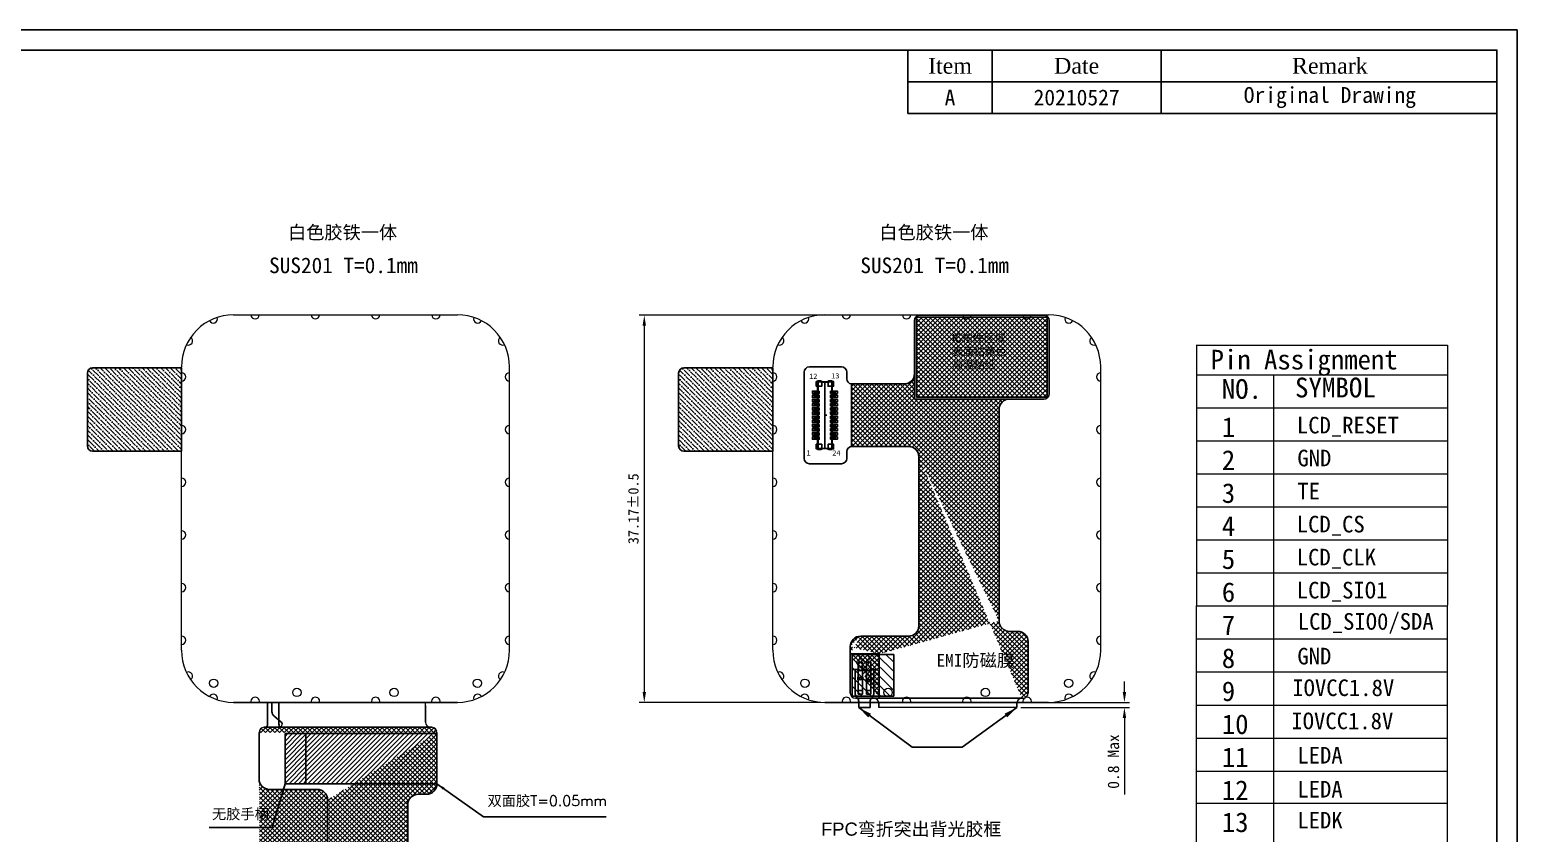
# Model space of a CAD drawing. Header units: millimetres. Extents: x 1266 to 1513, y 338 to 493.
# Drawn here: x 1370 to 1512.9, y 416.2 to 493.4 of the extents above; entities that cross this region are included whole.
import ezdxf
from ezdxf.lldxf.tags import DXFTag

# ---------------------------------------------------------------- set-up
doc = ezdxf.new("R2010")
doc.units = ezdxf.units.MM
doc.linetypes.add('SOLID', pattern=[0])
for name, color, linetype in [('', 7, 'Continuous'), ('01_ALL_AXES', 7, 'Continuous'), ('Bezel', 5, 'Continuous'), ('dim', 3, 'Continuous'), ('DWG', 7, 'Continuous'), ('FPC', 30, 'Continuous'), ('Frame', 7, 'Continuous'), ('LAYER0$C$L0', 2, 'SOLID'), ('M2', 4, 'Continuous')]:
    doc.layers.add(name, color=color, linetype=linetype)
doc.layers.add('BL', color=7, linetype='Continuous', plot=False)
for name, color, linetype, lineweight in [('BLU', 7, 'Continuous', 9), ('Title block', 7, 'Continuous', 9), ('中心线', 1, 'CENTER', 13)]:
    doc.layers.add(name, color=color, linetype=linetype, lineweight=lineweight)
doc.styles.add('1', font='', dxfattribs={"height": 5})
doc.styles.add('LXH_TEXT', font='txt.shx')
doc.styles.add('ROMANS', font='romans.shx')
doc.styles.get("Standard").update_dxf_attribs({"font": 'txt', "bigfont": 'gbcbig.shx'})
doc.styles.add('宋体', font='')
doc.styles.add('宝明', font='simhei.ttf')
doc.styles.get('1').set_extended_font_data('KaiTi_GB2312')
doc.styles.get('宋体').set_extended_font_data('SimSun')
tags = doc.linetypes.add('CENTER', pattern=[2, 1.25, -0.25, 0.25, -0.25]).pattern_tags.tags
tags[10:11] = [DXFTag(74, 4), DXFTag(75, 0), DXFTag(340, '0'), DXFTag(46, 0.0), DXFTag(50, 0.0), DXFTag(44, 0.0), DXFTag(45, 0.0)]
tags[8:9] = [DXFTag(74, 4), DXFTag(75, 0), DXFTag(340, '0'), DXFTag(46, 0.0), DXFTag(50, 0.0), DXFTag(44, 0.0), DXFTag(45, 0.0)]
tags[6:7] = [DXFTag(74, 4), DXFTag(75, 0), DXFTag(340, '0'), DXFTag(46, 0.0), DXFTag(50, 0.0), DXFTag(44, 0.0), DXFTag(45, 0.0)]
tags[4:5] = [DXFTag(74, 4), DXFTag(75, 0), DXFTag(340, '0'), DXFTag(46, 0.0), DXFTag(50, 0.0), DXFTag(44, 0.0), DXFTag(45, 0.0)]
doc.dimstyles.new('dim', dxfattribs={"dimscale": 0.8, "dimtxt": 4, "dimasz": 2.5, "dimexe": 0.5, "dimexo": 0, "dimgap": 0.5, "dimtad": 1, "dimlfac": 0.5, "dimzin": 1, "dimdsep": 46, "dimtxsty": '1', "dimcen": 0, "dimclrd": 3, "dimclre": 3, "dimclrt": 3, "dimadec": 0, "dimazin": 0, "dimtm": 1e-09, "dimtfac": 1, "dimtofl": 0, "dimtmove": 1, "dimatfit": 3, "dimfxl": 1, "dimtolj": 1, "dimtzin": 0, "dimarcsym": 0})
doc.dimstyles.get("Standard").update_dxf_attribs({"dimtxt": 3, "dimasz": 1.5, "dimexe": 0.3, "dimexo": 0.3, "dimgap": 0.5, "dimtad": 1, "dimtoh": 1, "dimdsep": 46, "dimtxsty": 'Standard', "dimcen": 0.5, "dimclrd": 2, "dimclre": 3, "dimclrt": 6, "dimadec": 1, "dimazin": 0, "dimtfac": 1, "dimtofl": 0, "dimtmove": 0, "dimatfit": 3, "dimfxl": 1, "dimtolj": 1, "dimtzin": 0, "dimarcsym": 0})
doc.dimstyles.new('标准', dxfattribs={"dimtxt": 1.8, "dimasz": 1.5, "dimexe": 0.5, "dimexo": 0.4, "dimgap": 0.1, "dimtad": 1, "dimzin": 1, "dimdsep": 46, "dimtxsty": '宋体', "dimblk": 'CLOSEDBLANK', "dimcen": 0.09, "dimclrd": 96, "dimclre": 96, "dimclrt": 3, "dimadec": 0, "dimazin": 0, "dimtfac": 1, "dimtofl": 0, "dimtmove": 0, "dimatfit": 1, "dimldrblk": 'CLOSEDBLANK', "dimfxl": 1, "dimtolj": 1, "dimlwd": 0, "dimlwe": 0, "dimarcsym": 0})

# ---------------------------------------------------------------- blocks, each defined once
blk = doc.blocks.new('*D107')
at = {"color": 7, "lineweight": 0, "transparency": 16777216}
for p, q in [((1475.14, 429.79), (1475.14, 430.79)), ((1467.86, 428.79), (1475.64, 428.79)), ((1465.2, 428.29), (1475.64, 428.29)), ((1475.14, 427.29), (1475.14, 419.93))]:
    blk.add_line(p, q, dxfattribs=at)
at = {"color": 7, "transparency": 16777216}
for points in [[(1474.98, 429.79), (1475.31, 429.79), (1475.14, 428.79)], [(1474.98, 427.29), (1475.31, 427.29), (1475.14, 428.29)]]:
    blk.add_solid(points, dxfattribs=at)
at = {"layer": 'Defpoints', "color": 0, "transparency": 16777216}
for p in [(1467.46, 428.79), (1475.14, 428.79), (1464.8, 428.29)]:
    blk.add_point(p, dxfattribs=at)
at = {"color": 7, "transparency": 16777216, "insert": (1474.09, 423.11), "char_height": 1.1, "attachment_point": 5, "rotation": 90, "style": '宋体'}
blk.add_mtext('\\A1;0.8 Max', dxfattribs=at)
blk = doc.blocks.new('_ClosedBlank')
at = {"color": 0, "linetype": 'ByBlock', "lineweight": -2}
for p, q in [((-1, 0.17), (0, 0)), ((-1, 0.17), (-1, -0.17)), ((0, 0), (-1, -0.17))]:
    blk.add_line(p, q, dxfattribs=at)
blk = doc.blocks.new('*D108')
at = {"color": 7, "lineweight": 0, "transparency": 16777216}
for p, q in [((1455.08, 465.96), (1428.51, 465.96)), ((1429.01, 464.96), (1429.01, 429.79)), ((1445.96, 428.79), (1428.51, 428.79))]:
    blk.add_line(p, q, dxfattribs=at)
at = {"color": 7, "transparency": 16777216}
for points in [[(1428.85, 464.96), (1429.18, 464.96), (1429.01, 465.96)], [(1428.85, 429.79), (1429.18, 429.79), (1429.01, 428.79)]]:
    blk.add_solid(points, dxfattribs=at)
at = {"layer": 'Defpoints', "color": 0, "transparency": 16777216}
for p in [(1455.48, 465.96), (1429.01, 428.79), (1446.36, 428.79)]:
    blk.add_point(p, dxfattribs=at)
at = {"color": 7, "transparency": 16777216, "insert": (1427.97, 447.38), "char_height": 1, "attachment_point": 5, "rotation": 90, "style": '宋体'}
blk.add_mtext('\\A1;37.17%%P0.5', dxfattribs=at)
blk = doc.blocks.new('f')
h = blk.add_hatch()
h.set_pattern_fill('ANSI31', color=2, scale=0.2, style=0)
h.set_pattern_definition([(45, (236.8483, 0), (-0.4490128, 0.4490128), [])])
h.paths.add_polyline_path([(485.95, 191.79), (481.95, 191.79), (481.95, 187.79), (485.95, 187.79)])
at = {"color": 2}
for p, q in [((481.95, 191.79), (485.95, 191.79)), ((481.95, 187.79), (481.95, 191.79)), ((485.95, 191.79), (485.95, 187.79)), ((485.95, 187.79), (481.95, 187.79))]:
    blk.add_line(p, q, dxfattribs=at)
blk = doc.blocks.new('000')
at = {"layer": 'M2'}
for p, q in [((467.33, -265.46), (467.33, -261.06)), ((467.33, -264.68), (467.33, -262.06)), ((467.33, -263.26), (467.15, -263.26))]:
    blk.add_line(p, q, dxfattribs=at)
for points in [[(467.03, -260.03), (467.03, -260.48), (466.5, -260.48), (466.5, -260.03)], [(467.63, -260.03), (467.63, -260.48), (468.16, -260.48), (468.16, -260.03)], [(466.78, -261.18), (466.78, -260.95), (466.13, -260.95), (466.13, -261.18)], [(466.78, -261.58), (466.78, -261.35), (466.13, -261.35), (466.13, -261.58)], [(467.88, -261.18), (467.88, -260.95), (468.53, -260.95), (468.53, -261.18)], [(467.88, -261.58), (467.88, -261.35), (468.53, -261.35), (468.53, -261.58)], [(466.78, -261.98), (466.78, -261.75), (466.13, -261.75), (466.13, -261.98)], [(466.78, -262.38), (466.78, -262.15), (466.13, -262.15), (466.13, -262.38)], [(466.78, -262.78), (466.78, -262.55), (466.13, -262.55), (466.13, -262.78)], [(466.78, -263.18), (466.78, -262.95), (466.13, -262.95), (466.13, -263.18)], [(467.88, -261.98), (467.88, -261.75), (468.53, -261.75), (468.53, -261.98)], [(467.88, -262.38), (467.88, -262.15), (468.53, -262.15), (468.53, -262.38)], [(467.88, -262.78), (467.88, -262.55), (468.53, -262.55), (468.53, -262.78)], [(467.88, -263.18), (467.88, -262.95), (468.53, -262.95), (468.53, -263.18)], [(466.78, -263.58), (466.78, -263.35), (466.13, -263.35), (466.13, -263.58)], [(466.78, -263.98), (466.78, -263.75), (466.13, -263.75), (466.13, -263.98)], [(466.78, -264.38), (466.78, -264.15), (466.13, -264.15), (466.13, -264.38)], [(467.88, -263.58), (467.88, -263.35), (468.53, -263.35), (468.53, -263.58)], [(467.88, -263.98), (467.88, -263.75), (468.53, -263.75), (468.53, -263.98)], [(467.88, -264.38), (467.88, -264.15), (468.53, -264.15), (468.53, -264.38)], [(466.78, -264.78), (466.78, -264.55), (466.13, -264.55), (466.13, -264.78)], [(466.78, -265.18), (466.78, -264.95), (466.13, -264.95), (466.13, -265.18)], [(466.78, -265.58), (466.78, -265.35), (466.13, -265.35), (466.13, -265.58)], [(467.88, -264.78), (467.88, -264.55), (468.53, -264.55), (468.53, -264.78)], [(467.88, -265.18), (467.88, -264.95), (468.53, -264.95), (468.53, -265.18)], [(467.88, -265.58), (467.88, -265.35), (468.53, -265.35), (468.53, -265.58)], [(467.03, -266.49), (467.03, -266.04), (466.5, -266.04), (466.5, -266.49)], [(467.63, -266.49), (467.63, -266.04), (468.16, -266.04), (468.16, -266.49)]]:
    blk.add_lwpolyline(points, close=True, dxfattribs=at)

msp = doc.modelspace()

# ---------------------------------------------------------------- hatches: boundary and pattern name
h = msp.add_hatch()
h.set_pattern_fill('ANSI37', color=2, scale=0.1, style=0)
h.set_pattern_definition([(45, (157.95784, 68.2911), (-0.2245064, 0.2245064), []), (135, (157.95784, 68.2911), (-0.2245064, -0.2245064), [])])
h.paths.add_polyline_path([(1455.176, 465.762), (1467.706, 465.762), (1467.706, 458.112), (1455.176, 458.112)])
h.paths.add_polyline_path([(1458.383, 464.345), (1464.393, 464.345), (1464.393, 460.109), (1458.383, 460.109)], flags=24)
h = msp.add_hatch()
h.set_pattern_fill('ANSI36', color=5, scale=0.1, style=0)
h.set_pattern_definition([(135, (2650.94988, -116.00146), (-0.1683798, 0.61739261), [0.79375, -0.15875, 0, -0.15875])])
edge = h.paths.add_edge_path()
edge.add_line((1376.006, 452.909), (1384.556, 452.909))
edge.add_line((1384.556, 452.909), (1384.556, 460.909))
edge.add_line((1384.556, 460.909), (1376.006, 460.909))
edge.add_arc((1376.006, 460.409), 0.5, 90, 180)
edge.add_line((1375.506, 460.409), (1375.506, 453.409))
edge.add_arc((1376.006, 453.409), 0.5, 180, 270)
h = msp.add_hatch()
h.set_pattern_fill('ANSI36', color=5, scale=0.1, style=0)
h.set_pattern_definition([(135, (2707.7533, -116.00146), (-0.1683798, 0.61739261), [0.79375, -0.15875, 0, -0.15875])])
edge = h.paths.add_edge_path()
edge.add_line((1432.809, 452.909), (1441.359, 452.909))
edge.add_line((1441.359, 452.909), (1441.359, 460.909))
edge.add_line((1441.359, 460.909), (1432.809, 460.909))
edge.add_arc((1432.809, 460.409), 0.5, 90, 180)
edge.add_line((1432.309, 460.409), (1432.309, 453.409))
edge.add_arc((1432.809, 453.409), 0.5, 180, 270)
h = msp.add_hatch()
h.set_pattern_fill('ANSI37', color=5, scale=0.1, style=0)
h.set_pattern_definition([(225, (2764.92417, 855.5829), (0.2245064, -0.2245064), []), (315, (2764.92417, 855.5829), (0.2245064, 0.2245064), [])])
edge = h.paths.add_edge_path()
edge.add_line((1465.281, 429.188), (1451.567, 429.187))
edge.add_arc((1465.394, 429.688), 0.5, 270, 360)
edge.add_line((1465.894, 434.612), (1465.894, 429.688))
edge.add_arc((1464.894, 434.612), 1, 360, 450)
edge.add_line((1464.894, 435.612), (1464.094, 435.612))
edge.add_arc((1464.094, 436.612), 1, 180, 270)
edge.add_line((1451.567, 433.438), (1451.567, 429.187))
edge.add_line((1448.805, 433.438), (1451.567, 433.438))
edge.add_line((1448.805, 434.147), (1448.805, 433.438))
edge.add_arc((1449.805, 434.147), 1, 90, 180)
edge.add_line((1449.805, 435.147), (1454.394, 435.147))
edge.add_arc((1454.394, 436.147), 1, 270, 360)
edge.add_line((1455.394, 452.362), (1455.394, 436.147))
edge.add_line((1463.094, 436.612), (1463.094, 456.912))
edge.add_arc((1464.094, 456.912), 1, 90, 180)
edge.add_line((1464.094, 457.912), (1454.976, 457.912))
edge.add_line((1454.976, 460.362), (1454.976, 457.912))
edge.add_arc((1453.976, 460.362), 1, 270, 360)
edge.add_line((1448.915, 459.362), (1453.976, 459.362))
edge.add_line((1448.915, 453.362), (1448.915, 459.362))
edge.add_line((1448.98, 453.362), (1454.394, 453.362))
edge.add_arc((1454.394, 452.362), 1, 360, 450)
h.paths.add_polyline_path([(1456.546, 434.314), (1464.855, 434.314), (1464.855, 432.115), (1456.546, 432.115)], flags=24)
h = msp.add_hatch()
h.set_pattern_fill('ANSI37', color=5, scale=0.1, style=0)
edge = h.paths.add_edge_path()
edge.add_line((1392.112, 396.221), (1397.173, 396.221))
edge.add_arc((1397.173, 395.221), 1, 360, 450)
edge.add_line((1392.112, 402.221), (1392.112, 396.221))
edge.add_line((1392.176, 402.221), (1397.591, 402.221))
edge.add_arc((1397.591, 403.221), 1, 270, 360)
edge.add_line((1398.591, 403.221), (1398.591, 419.435))
edge.add_line((1398.173, 395.221), (1398.173, 397.671))
edge.add_line((1407.291, 397.671), (1398.173, 397.671))
edge.add_arc((1407.291, 398.671), 1, 180, 270)
edge.add_line((1406.291, 418.971), (1406.291, 398.671))
edge.add_arc((1407.291, 418.971), 1, 90, 180)
edge.add_line((1408.091, 419.971), (1407.291, 419.971))
edge.add_arc((1408.091, 420.971), 1, 270, 360)
edge.add_line((1409.091, 420.971), (1409.091, 425.895))
edge.add_arc((1397.591, 419.435), 1, 360, 450)
edge.add_line((1393.002, 420.435), (1397.591, 420.435))
edge.add_arc((1393.002, 421.435), 1, 180, 270)
edge.add_line((1392.002, 421.435), (1392.002, 422.145))
edge.add_line((1392.002, 422.145), (1392.002, 425.895))
edge.add_arc((1408.591, 425.895), 0.5, 0, 90)
edge.add_line((1408.478, 426.395), (1408.591, 426.395))
edge.add_line((1408.478, 426.395), (1394.764, 426.396))
edge.add_line((1394.764, 426.397), (1393.935, 426.396))
edge.add_line((1393.737, 426.395), (1392.502, 426.395))
edge.add_line((1393.935, 426.396), (1392.502, 426.395))
edge.add_arc((1392.502, 425.895), 0.5, 90, 180)
h.paths.add_polyline_path([(1401.628, 408.209), (1401.628, 416.517), (1403.826, 416.517), (1403.826, 408.209)], flags=24)
h = msp.add_hatch()
h.set_pattern_fill('ANSI31', color=6, scale=0.1, style=0)
edge = h.paths.add_edge_path()
edge.add_line((1396.498, 425.791), (1409.091, 425.791))
edge.add_line((1396.498, 420.971), (1396.498, 425.791))
edge.add_line((1409.091, 420.971), (1396.498, 420.971))
edge.add_line((1409.091, 420.971), (1409.091, 425.895))
h = msp.add_hatch()
h.set_pattern_fill('ANSI31', color=256, scale=0.1, style=0)
h.paths.add_polyline_path([(1394.498, 425.791), (1396.498, 425.791), (1396.498, 420.971), (1394.498, 420.971)])

# ---------------------------------------------------------------- linework, layer by layer
at = {"layer": '', "color": 0, "lineweight": 5}
for p, q in [((1389.556, 466.009), (1411.059, 466.009)), ((1446.359, 466.009), (1467.862, 466.009)), ((1384.556, 433.791), (1384.556, 461.009)), ((1416.059, 433.791), (1416.059, 461.009)), ((1441.359, 433.791), (1441.359, 461.009)), ((1472.862, 433.791), (1472.862, 461.009)), ((1389.556, 428.791), (1411.059, 428.791)), ((1411.059, 428.791), (1389.556, 428.791)), ((1411.059, 428.791), (1389.556, 428.791)), ((1446.359, 428.791), (1467.862, 428.791)), ((1467.862, 428.791), (1446.359, 428.791)), ((1467.862, 428.791), (1446.359, 428.791))]:
    msp.add_line(p, q, dxfattribs=at)
at = {"color": 30, "linetype": 'Continuous'}
for p, q in [((1455.476, 465.962), (1467.406, 465.962)), ((1454.976, 460.362), (1454.976, 465.462)), ((1467.906, 465.462), (1467.906, 458.412)), ((1444.372, 452.209), (1444.372, 460.509)), ((1444.872, 461.009), (1447.972, 461.009)), ((1448.472, 460.509), (1448.472, 459.859)), ((1448.915, 459.362), (1453.976, 459.362)), ((1467.406, 457.912), (1464.094, 457.912)), ((1463.094, 436.612), (1463.094, 456.912)), ((1448.98, 453.362), (1454.394, 453.362)), ((1447.972, 451.709), (1444.872, 451.709)), ((1448.472, 452.859), (1448.472, 452.209)), ((1455.394, 452.362), (1455.394, 436.147)), ((1449.805, 435.147), (1454.394, 435.147)), ((1464.894, 435.612), (1464.094, 435.612)), ((1465.894, 434.612), (1465.894, 429.688)), ((1448.805, 433.438), (1451.567, 433.438)), ((1393.002, 420.435), (1397.591, 420.435)), ((1398.591, 403.221), (1398.591, 419.435)), ((1406.291, 418.971), (1406.291, 398.671)), ((1408.091, 419.971), (1407.291, 419.971))]:
    msp.add_line(p, q, dxfattribs=at)
at = {"color": 7, "linetype": 'Continuous'}
for p, q in [((1455.176, 465.762), (1467.706, 465.762)), ((1455.176, 458.112), (1455.176, 465.762)), ((1467.706, 465.762), (1467.706, 458.112)), ((1467.706, 465.762), (1467.706, 458.112)), ((1445.656, 459.662), (1445.976, 459.662)), ((1445.656, 459.662), (1445.656, 454.632)), ((1445.716, 459.562), (1447.016, 459.562)), ((1445.716, 453.162), (1445.716, 459.562)), ((1445.976, 459.662), (1446.166, 459.542)), ((1446.166, 459.542), (1446.566, 459.542)), ((1446.566, 459.542), (1446.756, 459.662)), ((1446.756, 459.662), (1447.076, 459.662)), ((1447.016, 459.562), (1447.016, 453.162)), ((1447.076, 454.632), (1447.076, 459.662)), ((1467.706, 458.112), (1455.176, 458.112)), ((1445.656, 454.232), (1445.656, 454.492)), ((1447.076, 454.492), (1447.076, 454.232)), ((1445.656, 453.062), (1445.656, 454.092)), ((1445.976, 453.062), (1445.656, 453.062)), ((1447.016, 453.162), (1445.716, 453.162)), ((1446.166, 453.182), (1445.976, 453.062)), ((1446.566, 453.182), (1446.166, 453.182)), ((1446.756, 453.062), (1446.566, 453.182)), ((1447.076, 453.062), (1446.756, 453.062)), ((1447.076, 453.062), (1447.076, 454.092))]:
    msp.add_line(p, q, dxfattribs=at)
for p, q in [((1454.976, 460.362), (1454.976, 457.912)), ((1464.094, 457.912), (1454.976, 457.912)), ((1449.032, 431.939), (1449.567, 431.939)), ((1450.767, 431.939), (1451.302, 431.939)), ((1394.498, 425.791), (1396.498, 425.791)), ((1394.498, 420.971), (1396.498, 420.971))]:
    msp.add_line(p, q)
at = {"color": 3}
msp.add_line((1446.366, 453.182), (1446.366, 459.542), dxfattribs=at)
at = {"color": 7}
msp.add_line((1448.915, 453.362), (1448.915, 459.362), dxfattribs=at)
at = {"color": 2, "linetype": 'Continuous'}
for p, q in [((1445.656, 458.632), (1445.366, 458.632)), ((1445.366, 458.492), (1445.366, 458.632)), ((1445.656, 458.492), (1445.366, 458.492)), ((1445.366, 458.092), (1445.366, 458.232)), ((1445.366, 458.232), (1445.656, 458.232)), ((1445.656, 458.092), (1445.366, 458.092)), ((1445.366, 457.692), (1445.366, 457.832)), ((1445.366, 457.832), (1445.656, 457.832)), ((1445.656, 457.692), (1445.366, 457.692)), ((1445.366, 457.292), (1445.366, 457.432)), ((1445.366, 457.432), (1445.656, 457.432)), ((1447.366, 458.632), (1447.076, 458.632)), ((1447.366, 458.492), (1447.076, 458.492)), ((1447.076, 458.232), (1447.366, 458.232)), ((1447.366, 458.092), (1447.076, 458.092)), ((1447.076, 457.832), (1447.366, 457.832)), ((1447.366, 457.692), (1447.076, 457.692)), ((1447.076, 457.432), (1447.366, 457.432)), ((1447.366, 458.632), (1447.366, 458.492)), ((1447.366, 458.232), (1447.366, 458.092)), ((1447.366, 457.832), (1447.366, 457.692)), ((1447.366, 457.432), (1447.366, 457.292)), ((1445.656, 457.292), (1445.366, 457.292)), ((1445.366, 456.892), (1445.366, 457.032)), ((1445.366, 457.032), (1445.656, 457.032)), ((1445.656, 456.892), (1445.366, 456.892)), ((1445.366, 456.492), (1445.366, 456.632)), ((1445.366, 456.632), (1445.656, 456.632)), ((1445.656, 456.492), (1445.366, 456.492)), ((1445.366, 456.092), (1445.366, 456.232)), ((1445.366, 456.232), (1445.656, 456.232)), ((1445.656, 456.092), (1445.366, 456.092)), ((1447.366, 457.292), (1447.076, 457.292)), ((1447.076, 457.032), (1447.366, 457.032)), ((1447.366, 456.892), (1447.076, 456.892)), ((1447.076, 456.632), (1447.366, 456.632)), ((1447.366, 456.492), (1447.076, 456.492)), ((1447.076, 456.232), (1447.366, 456.232)), ((1447.366, 456.092), (1447.076, 456.092)), ((1447.366, 457.032), (1447.366, 456.892)), ((1447.366, 456.632), (1447.366, 456.492)), ((1447.366, 456.232), (1447.366, 456.092)), ((1445.366, 455.692), (1445.366, 455.832)), ((1445.366, 455.832), (1445.656, 455.832)), ((1445.656, 455.692), (1445.366, 455.692)), ((1445.366, 455.292), (1445.366, 455.432)), ((1445.366, 455.432), (1445.656, 455.432)), ((1445.656, 455.292), (1445.366, 455.292)), ((1445.366, 454.892), (1445.366, 455.032)), ((1445.366, 455.032), (1445.656, 455.032)), ((1445.656, 454.892), (1445.366, 454.892)), ((1445.366, 454.492), (1445.366, 454.632)), ((1445.366, 454.632), (1445.656, 454.632)), ((1445.656, 454.492), (1445.366, 454.492)), ((1447.076, 455.832), (1447.366, 455.832)), ((1447.366, 455.692), (1447.076, 455.692)), ((1447.076, 455.432), (1447.366, 455.432)), ((1447.366, 455.292), (1447.076, 455.292)), ((1447.076, 455.032), (1447.366, 455.032)), ((1447.366, 454.892), (1447.076, 454.892)), ((1447.076, 454.632), (1447.366, 454.632)), ((1447.366, 454.492), (1447.076, 454.492)), ((1447.366, 455.832), (1447.366, 455.692)), ((1447.366, 455.432), (1447.366, 455.292)), ((1447.366, 455.032), (1447.366, 454.892)), ((1447.366, 454.632), (1447.366, 454.492)), ((1445.366, 454.092), (1445.366, 454.232)), ((1445.366, 454.232), (1445.656, 454.232)), ((1445.656, 454.092), (1445.366, 454.092)), ((1447.076, 454.232), (1447.366, 454.232)), ((1447.366, 454.092), (1447.076, 454.092)), ((1447.366, 454.232), (1447.366, 454.092))]:
    msp.add_line(p, q, dxfattribs=at)
at = {"color": 30}
for p, q in [((1393.235, 428.684), (1393.235, 427.889)), ((1393.235, 428.491), (1393.235, 427.888)), ((1408, 426.896), (1408, 428.491)), ((1408, 426.896), (1408, 428.491)), ((1408, 426.896), (1408, 427.991)), ((1464.803, 428.687), (1464.802, 428.291))]:
    msp.add_line(p, q, dxfattribs=at)
at = {"color": 2}
msp.add_line((1449.617, 428.291), (1450.717, 428.291), dxfattribs=at)
at = {"color": 6, "linetype": 'Continuous'}
msp.add_line((1409.091, 420.971), (1409.091, 425.895), dxfattribs=at)
at = {"color": 30, "linetype": 'Continuous'}
for centre, start, end in [((1455.476, 465.462), 90, 180), ((1467.406, 465.462), 0, 90), ((1467.406, 458.412), 270, 360)]:
    msp.add_arc(centre, 0.5, start, end, dxfattribs=at)
at = {"color": 30}
for centre, radius, start, end in [((1444.872, 460.508), 0.5, 90.01388, 179.98612), ((1447.972, 460.508), 0.5, 0.01388, 89.98612), ((1453.976, 460.362), 1, 270, 0), ((1448.971, 459.858), 0.5, 179.99062, 263.53102), ((1464.094, 456.912), 1, 90, 180), ((1448.978, 452.856), 0.506, 89.78236, 179.70202), ((1454.394, 452.362), 1, 360, 90), ((1444.872, 452.209), 0.5, 180.01388, 269.98612), ((1447.972, 452.209), 0.5, 270.01388, 359.98612)]:
    msp.add_arc(centre, radius, start, end, dxfattribs=at)
at = {"color": 40, "linetype": 'Continuous'}
msp.add_open_spline([(1445.716, 459.662), (1445.709, 459.662), (1445.697, 459.66), (1445.68, 459.651), (1445.667, 459.638), (1445.658, 459.621), (1445.656, 459.609), (1445.656, 459.602)], degree=3, dxfattribs=at)
at = {"layer": '01_ALL_AXES', "color": 30, "linetype": 'Continuous'}
for p, q in [((1448.805, 434.147), (1448.805, 433.438)), ((1448.805, 433.438), (1448.805, 429.688)), ((1451.567, 433.438), (1451.567, 429.187)), ((1392.002, 422.145), (1392.002, 425.895)), ((1392.002, 421.435), (1392.002, 422.145))]:
    msp.add_line(p, q, dxfattribs=at)
at = {"layer": '01_ALL_AXES', "color": 5, "linetype": 'Continuous'}
msp.add_line((1409.091, 420.971), (1409.091, 425.791), dxfattribs=at)
at = {"layer": 'BL', "color": 30, "linetype": 'Continuous', "lineweight": 5}
msp.add_line((1464.802, 428.291), (1451.538, 428.291), dxfattribs=at)
at = {"layer": 'BL', "color": 7, "linetype": 'Continuous', "lineweight": 5}
for centre in [(1387.637, 430.633), (1412.978, 430.633), (1444.44, 430.633), (1469.782, 430.633), (1395.633, 429.741), (1404.981, 429.741), (1452.437, 429.741), (1461.785, 429.741)]:
    msp.add_circle(centre, 0.4, dxfattribs=at)
for centre, radius, start, end in [((1389.556, 461.009), 5, 90, 180), ((1391.622, 466.009), 0.4, 180, 0), ((1397.412, 466.009), 0.4, 180, 0), ((1403.202, 466.009), 0.4, 180, 0), ((1408.992, 466.009), 0.4, 180, 0), ((1411.059, 461.009), 5, 0, 90), ((1446.359, 461.009), 5, 90, 180), ((1448.426, 466.009), 0.4, 180, 0), ((1454.216, 466.009), 0.4, 180, 0), ((1460.006, 466.009), 0.4, 180, 0), ((1465.796, 466.009), 0.4, 180, 0), ((1467.862, 461.009), 5, 0, 90), ((1387.607, 465.614), 0.4, 205.22962, 20.64473), ((1413.007, 465.614), 0.4, 159.35527, 334.77038), ((1444.411, 465.614), 0.4, 205.22962, 20.64473), ((1469.811, 465.614), 0.4, 159.35527, 334.77038), ((1385.215, 463.491), 0.4, 242.54147, 57.95659), ((1415.4, 463.491), 0.4, 122.04341, 297.45853), ((1442.018, 463.491), 0.4, 242.54147, 57.95659), ((1472.203, 463.491), 0.4, 122.04341, 297.45853), ((1384.556, 460.042), 0.4, 270, 90), ((1416.059, 460.042), 0.4, 90, 270), ((1441.359, 460.042), 0.4, 270, 90), ((1472.862, 460.042), 0.4, 90, 270), ((1384.556, 454.986), 0.4, 270, 90), ((1416.059, 454.986), 0.4, 90, 270), ((1441.359, 454.986), 0.4, 270, 90), ((1472.862, 454.986), 0.4, 90, 270), ((1384.556, 449.929), 0.4, 270, 90), ((1416.059, 449.929), 0.4, 90, 270), ((1441.359, 449.929), 0.4, 270, 90), ((1472.862, 449.929), 0.4, 90, 270), ((1384.556, 444.872), 0.4, 270, 90), ((1416.059, 444.872), 0.4, 90, 270), ((1441.359, 444.872), 0.4, 270, 90), ((1472.862, 444.872), 0.4, 90, 270), ((1384.556, 439.815), 0.4, 270, 90), ((1416.059, 439.815), 0.4, 90, 270), ((1441.359, 439.815), 0.4, 270, 90), ((1472.862, 439.815), 0.4, 90, 270), ((1384.556, 434.758), 0.4, 270, 90), ((1416.059, 434.758), 0.4, 90, 270), ((1441.359, 434.758), 0.4, 270, 90), ((1472.862, 434.758), 0.4, 90, 270), ((1389.556, 433.791), 5, 180, 270), ((1411.059, 433.791), 5, 270, 0), ((1446.359, 433.791), 5, 180, 270), ((1467.862, 433.791), 5, 270, 0), ((1385.215, 431.31), 0.4, 302.04341, 117.45853), ((1415.4, 431.31), 0.4, 62.54147, 237.95659), ((1442.018, 431.31), 0.4, 302.04341, 117.45853), ((1472.203, 431.31), 0.4, 62.54147, 237.95659), ((1387.607, 429.187), 0.4, 339.35527, 154.77038), ((1391.622, 428.881), 0.41, 347.40664, 192.59336), ((1397.412, 428.881), 0.41, 347.31962, 192.68038), ((1403.202, 428.881), 0.41, 347.31962, 192.68038), ((1408.992, 428.881), 0.41, 347.31962, 192.68038), ((1413.007, 429.187), 0.4, 25.22962, 200.64473), ((1444.411, 429.187), 0.4, 339.35527, 154.77038), ((1448.426, 428.881), 0.41, 347.40664, 192.59336), ((1454.216, 428.881), 0.41, 347.31962, 192.68038), ((1460.006, 428.881), 0.41, 347.31962, 192.68038), ((1465.796, 428.881), 0.41, 347.31962, 192.68038), ((1469.811, 429.187), 0.4, 25.22962, 200.64473)]:
    msp.add_arc(centre, radius, start, end, dxfattribs=at)
at = {"layer": 'dim', "color": 5}
for p, q in [((1375.506, 460.409), (1375.506, 453.409)), ((1384.556, 460.909), (1376.006, 460.909)), ((1384.556, 452.909), (1384.556, 460.909)), ((1432.309, 460.409), (1432.309, 453.409)), ((1441.359, 460.909), (1432.809, 460.909)), ((1441.359, 452.909), (1441.359, 460.909)), ((1376.006, 452.909), (1384.556, 452.909)), ((1432.809, 452.909), (1441.359, 452.909))]:
    msp.add_line(p, q, dxfattribs=at)
for centre, start, end in [((1376.006, 460.409), 90, 180), ((1432.809, 460.409), 90, 180), ((1376.006, 453.409), 180, 270), ((1432.809, 453.409), 180, 270)]:
    msp.add_arc(centre, 0.5, start, end, dxfattribs=at)
at = {"layer": 'DWG', "color": 30, "lineweight": 0}
for p, q in [((1393.235, 428.684), (1393.235, 428.791)), ((1408, 427.991), (1408, 428.791))]:
    msp.add_line(p, q, dxfattribs=at)
for centre, radius, start, end in [((1449.305, 429.688), 0.5, 180, 270), ((1451.036, 428.687), 0.502, 0.11798, 85.62485), ((1465.306, 428.686), 0.502, 94.37515, 179.88202), ((1465.394, 429.688), 0.5, 270, 0), ((1392.502, 425.895), 0.5, 90, 180), ((1393.912, 426.697), 0.302, 274.37515, 359.88202), ((1408.502, 426.897), 0.502, 180.11798, 265.62485), ((1408.591, 425.895), 0.5, 0, 90)]:
    msp.add_arc(centre, radius, start, end, dxfattribs=at)
at = {"layer": 'FPC', "color": 2, "ltscale": 2}
for p, q in [((1449.642, 431.939), (1449.267, 431.939)), ((1449.267, 429.669), (1449.267, 431.939)), ((1449.567, 431.239), (1449.567, 431.789)), ((1449.967, 431.789), (1449.967, 431.239)), ((1450.367, 431.039), (1450.367, 431.789)), ((1451.067, 431.939), (1450.692, 431.939)), ((1450.767, 431.039), (1450.767, 431.789)), ((1451.067, 429.669), (1451.067, 431.939)), ((1449.567, 429.939), (1449.567, 430.939)), ((1449.967, 430.939), (1449.967, 429.939)), ((1450.367, 429.939), (1450.367, 430.739)), ((1450.767, 430.739), (1450.767, 429.939)), ((1392.814, 426.7), (1392.814, 428.791)), ((1393.914, 426.7), (1393.914, 428.791)), ((1449.379, 429.353), (1449.505, 429.199)), ((1449.379, 429.353), (1449.505, 429.199)), ((1449.967, 429.939), (1449.567, 429.939)), ((1449.617, 428.883), (1449.617, 428.291)), ((1450.767, 429.939), (1450.367, 429.939)), ((1450.717, 428.883), (1450.717, 428.291)), ((1450.955, 429.353), (1450.829, 429.199)), ((1450.955, 429.353), (1450.829, 429.199))]:
    msp.add_line(p, q, dxfattribs=at)
at = {"layer": 'FPC', "color": 30}
for p, q in [((1451.074, 429.188), (1449.305, 429.188)), ((1450.541, 429.188), (1449.305, 429.188)), ((1450.739, 429.187), (1449.305, 429.188)), ((1451.567, 429.186), (1450.739, 429.187)), ((1465.267, 429.187), (1451.074, 429.188)), ((1465.281, 429.188), (1451.567, 429.187)), ((1465.281, 429.188), (1465.394, 429.188)), ((1394.093, 426.936), (1393.426, 427.489)), ((1393.935, 426.396), (1392.502, 426.395)), ((1393.737, 426.395), (1392.502, 426.395)), ((1394.764, 426.397), (1393.935, 426.396)), ((1408.478, 426.395), (1394.764, 426.396)), ((1408.478, 426.395), (1408.591, 426.395))]:
    msp.add_line(p, q, dxfattribs=at)
at = {"layer": 'FPC'}
msp.add_line((1451.538, 428.291), (1451.538, 428.688), dxfattribs=at)
at = {"layer": 'FPC', "color": 7}
for points in [[(1449.967, 429.588), (1449.567, 429.588), (1449.567, 432.638), (1449.967, 432.638)], [(1450.767, 429.588), (1450.367, 429.588), (1450.367, 432.638), (1450.767, 432.638)]]:
    msp.add_lwpolyline(points, close=True, dxfattribs=at)
at = {"layer": 'FPC', "color": 2, "ltscale": 2}
msp.add_lwpolyline([(1449.892, 431.939), (1450.442, 431.939)], dxfattribs=at)
for centre in [(1449.767, 431.089), (1450.567, 430.889)]:
    msp.add_circle(centre, 0.125, dxfattribs=at)
at = {"layer": 'FPC', "color": 30}
for centre, radius, start, end in [((1454.394, 436.147), 1, 270, 0), ((1464.094, 436.612), 1, 180, 270), ((1449.805, 434.147), 1, 90, 180), ((1464.894, 434.612), 1, 360, 90), ((1393.757, 427.893), 0.522, 179.51542, 230.7023), ((1393.915, 426.694), 0.3, 360, 53.67924), ((1393.002, 421.435), 1, 180, 270), ((1397.591, 419.435), 1, 360, 90), ((1408.091, 420.971), 1, 270, 0), ((1407.291, 418.971), 1, 90, 180)]:
    msp.add_arc(centre, radius, start, end, dxfattribs=at)
at = {"layer": 'FPC', "color": 2, "ltscale": 2}
for centre, radius, start, end in [((1449.767, 431.939), 0.25, 180, 216.8699), ((1449.767, 431.939), 0.125, 180, 0), ((1449.767, 431.939), 0.25, 323.1301, 0), ((1450.567, 431.939), 0.25, 180, 216.8699), ((1450.567, 431.939), 0.125, 180, 0), ((1450.567, 431.939), 0.25, 323.1301, 0), ((1449.767, 431.089), 0.25, 143.1301, 216.8699), ((1449.767, 431.089), 0.25, 323.1301, 36.8699), ((1450.567, 430.889), 0.25, 143.1301, 216.8699), ((1450.567, 430.889), 0.25, 323.1301, 36.8699), ((1449.767, 429.669), 0.5, 180, 219.15389), ((1449.117, 428.883), 0.5, 0, 39.15389), ((1451.217, 428.883), 0.5, 140.84611, 180), ((1450.567, 429.669), 0.5, 320.84611, 0), ((1392.314, 426.7), 0.5, 322.43557, 360), ((1394.414, 426.7), 0.5, 180, 217.43135)]:
    msp.add_arc(centre, radius, start, end, dxfattribs=at)
at = {"layer": 'Frame', "color": 7}
for p, q in [((1454.33, 485.343), (1454.33, 491.425)), ((1462.44, 485.343), (1462.44, 491.425)), ((1478.66, 485.343), (1478.66, 491.425)), ((1454.33, 488.384), (1510.937, 488.384)), ((1454.33, 485.343), (1510.937, 485.343)), ((1454.33, 485.343), (1510.937, 485.343))]:
    msp.add_line(p, q, dxfattribs=at)
for points in [[(1512.884, 493.372), (1266.286, 493.372), (1266.286, 337.594), (1512.884, 337.594)], [(1510.937, 339.541), (1268.286, 339.541), (1268.286, 491.425), (1510.937, 491.425)]]:
    msp.add_lwpolyline(points, close=True, dxfattribs=at)
at = {"layer": 'LAYER0$C$L0', "color": 0}
msp.add_line((1394.498, 420.971), (1394.498, 425.791), dxfattribs=at)
at = {"layer": 'LAYER0$C$L0', "color": 6}
for p, q in [((1396.498, 420.971), (1396.498, 425.791)), ((1396.498, 425.791), (1409.091, 425.791)), ((1409.091, 420.971), (1396.498, 420.971))]:
    msp.add_line(p, q, dxfattribs=at)
at = {"layer": 'Title block'}
for p, q in [((1482.055, 463.079), (1482.025, 381.186)), ((1482.033, 463.079), (1506.173, 463.079)), ((1506.173, 463.079), (1506.143, 381.186)), ((1482.033, 460.239), (1506.172, 460.239)), ((1489.452, 460.239), (1489.452, 419.028)), ((1482.055, 457.069), (1506.171, 457.069)), ((1482.055, 453.899), (1506.17, 453.899)), ((1482.055, 450.729), (1506.169, 450.729)), ((1482.055, 447.559), (1506.168, 447.559)), ((1482.055, 444.388), (1506.166, 444.388)), ((1482.055, 441.218), (1506.165, 441.218)), ((1482.055, 438.048), (1506.164, 438.048)), ((1482.055, 434.878), (1506.163, 434.878)), ((1482.055, 431.708), (1506.162, 431.708)), ((1482.055, 428.538), (1506.161, 428.538)), ((1482.055, 425.368), (1506.159, 425.368)), ((1482.055, 422.198), (1506.158, 422.198)), ((1489.452, 422.298), (1489.452, 381.086)), ((1482.025, 419.128), (1506.157, 419.128))]:
    msp.add_line(p, q, dxfattribs=at)

# ---------------------------------------------------------------- block references
at = {"color": 3, "rotation": 180}
msp.add_blockref('000', (1913.699, 193.099), dxfattribs=at)
at = {"xscale": -1, "rotation": 180}
msp.add_blockref('f', (967.033, 621.188), dxfattribs=at)

# ---------------------------------------------------------------- texts
at = {"layer": '', "color": 0, "insert": (1458.575, 464.153), "char_height": 0.768, "width": 5.62219, "attachment_point": 1, "style": 'LXH_TEXT'}
msp.add_mtext('IC{\\fSimSun|b0|i0|c134|p2;布件区域\\P表面贴黄色高温贴纸}', dxfattribs=at)
at = {"color": 7}
for s, insert, char_height, width, attachment_point, style in [('SUS201 T=0.1mm', (1392.967, 471.503), 1.5, 15.35052, 1, '宋体'), ('SUS201 T=0.1mm', (1449.77, 471.503), 1.5, 15.35052, 1, '宋体'), ('12', (1445.645, 459.855), 0.5, 0.6937, 9, '宝明'), ('13', (1447.76, 459.891), 0.5, 0.6937, 9, '宝明'), ('1', (1444.999, 452.493), 0.5, 0.6937, 9, '宝明'), ('24', (1447.863, 452.489), 0.5, 0.6937, 9, '宝明')]:
    msp.add_mtext(s, dxfattribs=dict(at, insert=insert, char_height=char_height, width=width, attachment_point=attachment_point, style=style))
at = {"layer": 'Bezel', "color": 7, "lineweight": -3, "char_height": 1.2815, "width": 11.39812, "attachment_point": 1, "style": '宋体'}
for insert in [(1394.785, 474.56), (1451.589, 474.56)]:
    msp.add_mtext('白色胶铁一体', dxfattribs=dict(at, insert=insert))
at = {"layer": 'BLU', "color": 7, "lineweight": 5, "style": '宋体'}
for s, p in [('K', (1449.604, 432.743)), ('A', (1450.444, 432.731))]:
    msp.add_text(s, height=0.407, dxfattribs=at).set_placement(p)
at = {"layer": 'dim', "color": 6, "insert": (1464.551, 432.082), "char_height": 1.21651, "width": 8.5541, "attachment_point": 9, "style": '宝明'}
msp.add_mtext('{\\fSimSun|b0|i0|c134|p2;EMI防磁膜}', dxfattribs=at)
at = {"layer": 'dim', "color": 7, "insert": (1445.995, 417.253), "char_height": 1.26344, "width": 35.37834, "attachment_point": 1, "style": '宋体'}
msp.add_mtext('{\\fArial|b0|i0|c0|p32;FPC}弯折突出背光胶框\\P请注意机壳避空', dxfattribs=at)
at = {"layer": 'Frame', "color": 7, "attachment_point": 5, "style": '宋体'}
for s, insert, char_height in [('{\\fTimes New Roman|b0|i0|c0|p18;Item}', (1458.385, 489.905), 1.52064), ('{\\fTimes New Roman|b0|i0|c0|p18;Date}', (1470.55, 489.905), 1.52064), ('{\\fTimes New Roman|b0|i0|c0|p18;Remark}', (1494.88, 489.905), 1.52064), ('A', (1458.385, 486.863), 1.521), ('20210527', (1470.55, 486.863), 1.5206), ('Original Drawing', (1494.88, 486.863), 1.52064)]:
    msp.add_mtext(s, dxfattribs=dict(at, insert=insert, char_height=char_height))
at = {"layer": 'LAYER0$C$L0', "color": 0, "char_height": 1, "attachment_point": 1, "style": 'ROMANS'}
for s, insert, width in [('{\\fSimSun|b0|i0|c134|p54;双面胶}T=0.05mm', (1413.957, 419.845), 16.9311), ('{\\fSimSun|b0|i0|c134|p54;无胶手柄}', (1387.482, 418.576), 5.95018)]:
    msp.add_mtext(s, dxfattribs=dict(at, insert=insert, width=width))
at = {"layer": 'Title block', "style": '宋体'}
for s, height, p in [('Pin Assignment', 1.88698, (1483.421, 460.758)), ('NO.', 1.887, (1484.5, 457.939)), ('SYMBOL', 1.9021, (1491.533, 458.07)), ('1', 1.887, (1484.5, 454.283)), ('2', 1.887, (1484.5, 451.113)), ('3', 1.887, (1484.5, 447.943)), ('4', 1.887, (1484.5, 444.773)), ('5', 1.887, (1484.5, 441.603)), ('6', 1.887, (1484.5, 438.433)), ('7', 1.887, (1484.5, 435.263)), ('8', 1.887, (1484.5, 432.092)), ('9', 1.887, (1484.5, 428.922)), ('10', 1.887, (1484.5, 425.752)), ('11', 1.887, (1484.5, 422.582)), ('12', 1.887, (1484.5, 419.412)), ('13', 1.887, (1484.5, 416.342))]:
    msp.add_text(s, height=height, dxfattribs=at).set_placement(p)
at = {"layer": '中心线', "color": 7, "char_height": 1.6, "attachment_point": 1, "style": '宋体'}
for s, insert, width in [('LCD_RESET', (1491.714, 456.209), 12.376), ('GND', (1491.758, 453.052), 3.808), ('TE', (1491.758, 449.882), 2.38), ('LCD_CS', (1491.701, 446.706), 8.092), ('LCD_CLK', (1491.701, 443.536), 9.52), ('LCD_SIO1', (1491.701, 440.366), 9.996), ('LCD_SIO0/SDA', (1491.797, 437.364), 15.946), ('GND', (1491.758, 434.032), 3.808), ('LEDA', (1491.758, 424.521), 5.236), ('LEDA', (1491.758, 421.257), 5.236), ('LEDK', (1491.758, 418.281), 5.236)]:
    msp.add_mtext(s, dxfattribs=dict(at, insert=insert, width=width))
at = {"layer": '中心线', "color": 1, "char_height": 1.6, "width": 4.76, "attachment_point": 1, "style": '宋体'}
for insert in [(1491.269, 430.997), (1491.181, 427.812)]:
    msp.add_mtext('IOVCC1.8V', dxfattribs=dict(at, insert=insert))

# ---------------------------------------------------------------- dimensions: what is measured, and where the dimension line sits
for base, p1, p2, text, override, picture, middle in [((1429.014, 428.791), (1455.476, 465.962), (1446.359, 428.791), '<>%%P0.5', {"dimtxt": 1, "dimasz": 1, "dimgap": 0.5, "dimsah": 1, "dimclrd": 7, "dimclre": 7, "dimclrt": 7}, '*D108', (1429.014, 447.377)), ((1475.144, 428.791), (1464.802, 428.291), (1467.462, 428.791), '0.8 Max', {"dimtxt": 1.1, "dimasz": 1, "dimgap": 0.5, "dimtxsty": '宋体', "dimsah": 1, "dimclrd": 7, "dimclre": 7, "dimclrt": 7}, '*D107', (1475.144, 423.109))]:
    dim = msp.add_linear_dim(base=base, p1=p1, p2=p2, angle=90, text=text, dimstyle='标准', override=override)
    dim.commit()
    dim.dimension.update_dxf_attribs({"geometry": picture, "text_midpoint": middle, "dimtype": 160})

# ---------------------------------------------------------------- leaders
at = {"layer": 'dim', "color": 7}
for points, dimstyle, override in [([(1449.617, 428.291), (1454.745, 424.481), (1459.541, 424.481)], 'Standard', {"dimscale": 0.5, "dimtxt": 2.6, "dimasz": 2.6, "dimexe": 0.3, "dimexo": 0.3, "dimzin": 0, "dimtxsty": '宋体', "dimcen": 0, "dimclrd": 7, "dimclrt": 3, "dimtp": 0, "dimtm": 0, "dimtzin": 0}), ([(1464.802, 428.291), (1459.541, 424.481)], 'Standard', {"dimscale": 0.5, "dimtxt": 2.6, "dimasz": 2.6, "dimexe": 0.3, "dimexo": 0.3, "dimzin": 0, "dimtxsty": '宋体', "dimcen": 0, "dimclrd": 7, "dimclrt": 3, "dimtp": 0, "dimtm": 0, "dimtzin": 0}), ([(1394.498, 420.971), (1393.258, 416.781), (1387.198, 416.781)], 'dim', {"dimtxt": 1, "dimasz": 1, "dimclrd": 7, "dimfxl": 1.25}), ([(1409.091, 420.971), (1413.561, 417.799), (1425.359, 417.799)], 'dim', {"dimtxt": 1, "dimasz": 1, "dimclrd": 7, "dimfxl": 1.25})]:
    msp.add_leader(points, dimstyle=dimstyle, override=override, dxfattribs=at)

doc.saveas('drawing.dxf')
